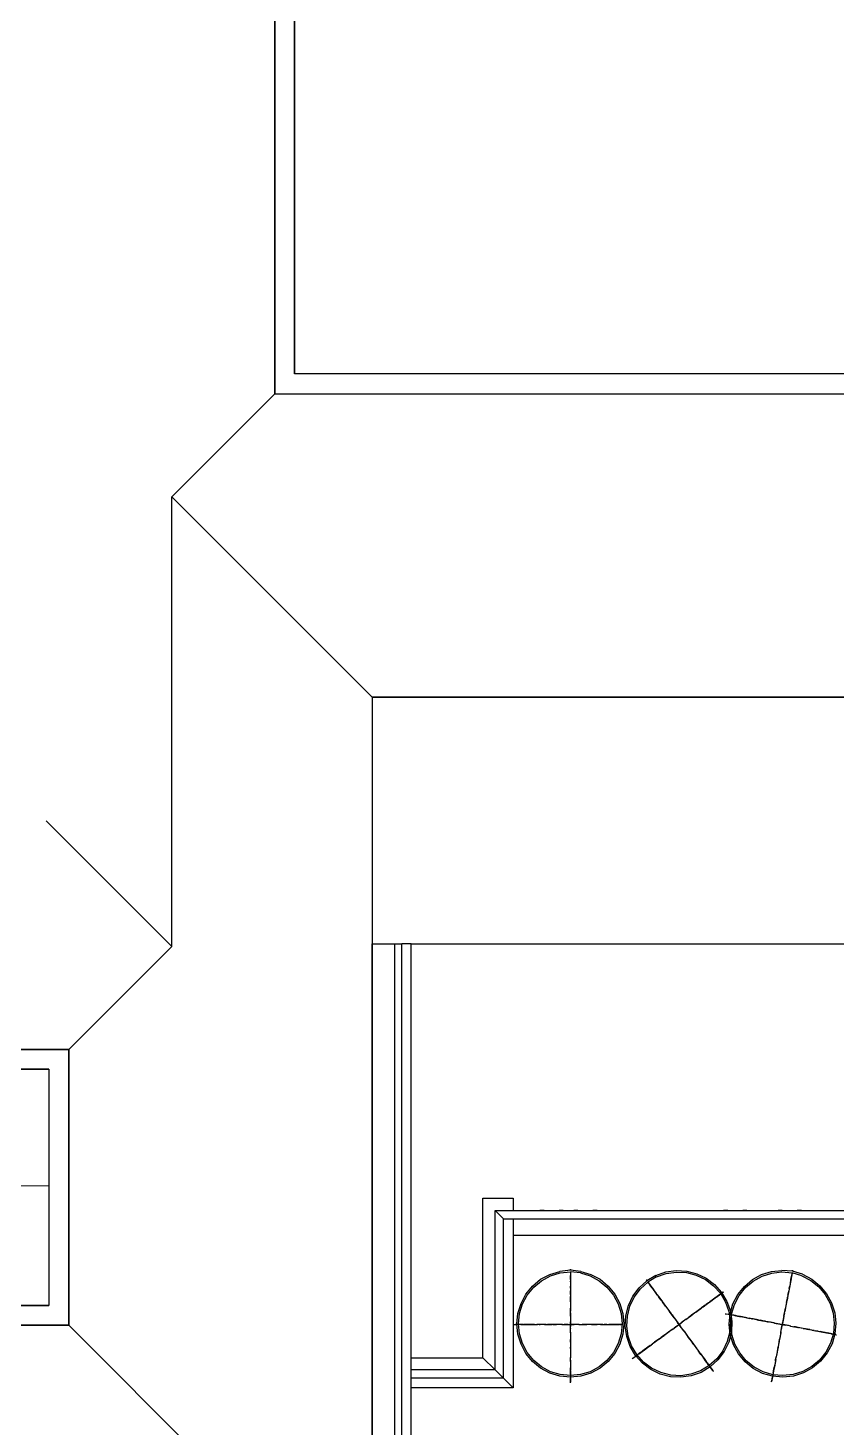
# Model space of a CAD drawing. Header units: metres. Extents: x -23 to 596, y -641 to 260.
# Drawn here: x 216.3 to 313.2, y -410.5 to -242.6 of the extents above; entities that cross this region are included whole.
import ezdxf

# ---------------------------------------------------------------- set-up
doc = ezdxf.new("R2010")
doc.units = ezdxf.units.M

msp = doc.modelspace()

# ---------------------------------------------------------------- linework, layer by layer
for p, q in [((245.87, -286.49), (245.87, -235.85)), ((248.25, -235.85), (248.25, -284.1)), ((436.07, -284.05), (248.25, -284.1)), ((245.87, -286.49), (233.53, -298.83)), ((245.87, -286.49), (433.69, -286.43)), ((233.53, -298.83), (257.54, -322.84)), ((233.53, -352.74), (233.53, -298.83)), ((397.28, -322.84), (257.54, -322.84)), ((257.54, -322.84), (397.28, -322.84)), ((257.54, -322.84), (257.54, -434.5)), ((291.83, -322.84), (291.83, -322.84)), ((293.33, -322.84), (293.33, -322.84)), ((304.33, -322.84), (304.33, -322.84)), ((305.83, -322.84), (305.83, -322.84)), ((218.46, -337.67), (233.53, -352.74)), ((257.54, -352.42), (261.1, -352.42)), ((257.54, -436.25), (257.54, -352.42)), ((257.54, -352.42), (257.54, -352.42)), ((260.24, -438.95), (260.24, -352.42)), ((262.23, -352.42), (261.1, -352.42)), ((261.1, -439.81), (261.1, -352.42)), ((262.23, -352.42), (397.28, -352.42)), ((262.23, -440.94), (262.23, -352.42)), ((221.19, -365.08), (233.53, -352.74)), ((142.32, -365.08), (221.19, -365.08)), ((221.19, -365.08), (221.19, -398.15)), ((218.8, -367.47), (139.94, -367.47)), ((218.8, -367.47), (218.8, -395.77)), ((218.8, -381.49), (173.6, -381.26)), ((270.82, -402.06), (270.82, -382.92)), ((270.82, -382.92), (274.42, -382.92)), ((274.42, -382.92), (274.42, -384.39)), ((272.29, -384.39), (397.28, -384.39)), ((273.29, -385.39), (272.29, -384.39)), ((272.29, -403.5), (272.29, -384.39)), ((272.29, -384.39), (273.29, -385.39)), ((272.39, -384.49), (272.39, -384.49)), ((273.29, -385.39), (397.28, -385.39)), ((273.29, -404.5), (273.29, -385.39)), ((274.42, -385.39), (274.42, -405.66)), ((277.64, -384.38), (277.64, -384.39)), ((278.14, -384.38), (277.64, -384.38)), ((278.14, -384.39), (278.14, -384.38)), ((279.94, -384.38), (279.94, -384.39)), ((280.44, -384.38), (279.94, -384.38)), ((280.44, -384.39), (280.44, -384.38)), ((281.7, -384.38), (281.7, -384.39)), ((282.2, -384.38), (281.7, -384.38)), ((282.2, -384.39), (282.2, -384.38)), ((284, -384.38), (284, -384.39)), ((284.5, -384.38), (284, -384.38)), ((284.5, -384.39), (284.5, -384.38)), ((299.66, -384.38), (299.66, -384.39)), ((300.16, -384.38), (299.66, -384.38)), ((300.16, -384.39), (300.16, -384.38)), ((301.95, -384.38), (301.95, -384.39)), ((302.45, -384.38), (301.95, -384.38)), ((302.45, -384.39), (302.45, -384.38)), ((303.72, -385.39), (303.72, -385.39)), ((303.72, -385.39), (304.72, -385.39)), ((304.72, -385.39), (304.72, -385.39)), ((306.18, -384.38), (306.18, -384.39)), ((306.68, -384.38), (306.18, -384.38)), ((306.68, -384.39), (306.68, -384.38)), ((308.47, -384.38), (308.47, -384.39)), ((308.97, -384.38), (308.47, -384.38)), ((308.97, -384.39), (308.97, -384.38)), ((397.28, -387.39), (274.42, -387.39)), ((276.76, -393.45), (277.73, -392.65)), ((277.73, -392.65), (278.84, -392.06)), ((277.84, -392.81), (278.91, -392.24)), ((278.84, -392.06), (280.04, -391.7)), ((278.91, -392.24), (280.08, -391.88)), ((281.29, -391.57), (280.04, -391.7)), ((280.08, -391.88), (281.29, -391.76)), ((281.29, -391.44), (281.29, -391.57)), ((281.29, -391.48), (281.29, -391.44)), ((281.29, -391.48), (281.29, -391.57)), ((281.29, -391.52), (281.29, -391.57)), ((281.29, -391.52), (281.29, -391.52)), ((281.29, -391.52), (281.29, -391.57)), ((282.54, -391.7), (281.29, -391.57)), ((282.5, -391.88), (281.29, -391.76)), ((281.29, -391.76), (281.29, -391.88)), ((281.29, -391.76), (281.29, -392.18)), ((281.29, -391.76), (281.29, -391.81)), ((281.29, -391.76), (281.29, -391.92)), ((281.29, -391.76), (281.29, -391.92)), ((281.29, -391.76), (281.29, -392.1)), ((281.29, -391.81), (281.29, -392.22)), ((281.29, -391.88), (281.29, -392.57)), ((281.29, -392.1), (281.29, -392.86)), ((281.29, -392.22), (281.29, -392.18)), ((281.29, -392.42), (281.29, -392.18)), ((281.29, -392.18), (281.29, -392.71)), ((281.29, -392.67), (281.29, -392.38)), ((281.29, -392.57), (281.29, -392.38)), ((281.29, -392.42), (281.29, -392.94)), ((281.29, -392.67), (281.29, -392.91)), ((281.29, -392.69), (281.29, -392.71)), ((281.29, -392.69), (281.29, -393.34)), ((282.5, -391.88), (283.67, -392.24)), ((282.54, -391.7), (283.74, -392.06)), ((283.67, -392.24), (284.74, -392.81)), ((283.74, -392.06), (284.85, -392.65)), ((284.85, -392.65), (285.82, -393.45)), ((290.39, -392.72), (290.47, -392.83)), ((290.42, -392.76), (290.39, -392.72)), ((291.55, -392.19), (290.47, -392.83)), ((291.63, -392.36), (290.58, -392.98)), ((291.55, -392.19), (292.74, -391.77)), ((291.63, -392.36), (292.78, -391.96)), ((292.74, -391.77), (293.98, -391.6)), ((292.78, -391.96), (293.99, -391.79)), ((293.98, -391.6), (295.23, -391.67)), ((293.99, -391.79), (295.2, -391.85)), ((295.2, -391.85), (296.38, -392.16)), ((295.23, -391.67), (296.45, -391.98)), ((296.38, -392.16), (297.48, -392.68)), ((296.45, -391.98), (297.58, -392.52)), ((297.48, -392.68), (298.45, -393.41)), ((297.58, -392.52), (298.58, -393.27)), ((302.14, -393.5), (303.1, -392.69)), ((303.1, -392.69), (304.2, -392.09)), ((303.21, -392.85), (304.28, -392.26)), ((304.2, -392.09), (305.4, -391.71)), ((304.28, -392.26), (305.44, -391.9)), ((305.4, -391.71), (306.65, -391.58)), ((305.44, -391.9), (306.65, -391.77)), ((307.9, -391.69), (306.65, -391.58)), ((306.65, -391.77), (307.86, -391.87)), ((307.74, -392.52), (307.64, -393.03)), ((307.8, -392.21), (307.66, -392.95)), ((307.79, -392.29), (307.69, -392.81)), ((307.69, -392.77), (307.75, -392.48)), ((307.84, -391.99), (307.71, -392.66)), ((307.71, -392.66), (307.75, -392.48)), ((307.74, -392.52), (307.79, -392.29)), ((307.85, -391.92), (307.78, -392.32)), ((307.78, -392.32), (307.79, -392.29)), ((307.86, -391.87), (307.79, -392.29)), ((307.86, -391.87), (307.8, -392.21)), ((307.86, -391.87), (307.83, -392.03)), ((307.86, -391.87), (307.83, -392.03)), ((307.86, -391.87), (307.84, -391.99)), ((307.86, -391.87), (307.85, -391.92)), ((309.03, -392.22), (307.86, -391.87)), ((307.92, -391.56), (307.9, -391.69)), ((307.92, -391.6), (307.9, -391.69)), ((307.91, -391.63), (307.9, -391.69)), ((307.91, -391.63), (307.9, -391.69)), ((309.1, -392.04), (307.9, -391.69)), ((307.91, -391.63), (307.91, -391.63)), ((307.92, -391.6), (307.92, -391.56)), ((309.03, -392.22), (310.11, -392.78)), ((309.1, -392.04), (310.21, -392.62)), ((310.21, -392.62), (311.19, -393.41)), ((275.38, -395.53), (275.97, -394.42)), ((275.97, -394.42), (276.76, -393.45)), ((276.13, -394.53), (276.9, -393.58)), ((276.9, -393.58), (277.84, -392.81)), ((281.29, -392.94), (281.29, -392.86)), ((281.29, -392.91), (281.29, -393.46)), ((281.29, -393.34), (281.29, -394.17)), ((281.29, -393.69), (281.29, -393.46)), ((281.29, -393.69), (281.29, -394.01)), ((281.29, -394.47), (281.29, -394.01)), ((281.29, -394.17), (281.29, -394.71)), ((284.74, -392.81), (285.68, -393.58)), ((285.68, -393.58), (286.46, -394.53)), ((285.82, -393.45), (286.61, -394.42)), ((286.61, -394.42), (287.21, -395.53)), ((288.79, -394.67), (289.54, -393.67)), ((288.95, -394.77), (289.68, -393.8)), ((290.47, -392.83), (289.54, -393.67)), ((289.68, -393.8), (290.58, -392.98)), ((290.42, -392.76), (290.47, -392.83)), ((290.44, -392.79), (290.47, -392.83)), ((290.44, -392.79), (290.44, -392.79)), ((290.44, -392.79), (290.47, -392.83)), ((290.58, -392.98), (290.65, -393.08)), ((290.58, -392.98), (290.83, -393.32)), ((290.58, -392.98), (290.61, -393.02)), ((290.58, -392.98), (290.68, -393.11)), ((290.58, -392.98), (290.68, -393.11)), ((290.58, -392.98), (290.79, -393.26)), ((290.61, -393.02), (290.86, -393.35)), ((290.65, -393.08), (291.06, -393.63)), ((290.79, -393.26), (291.23, -393.87)), ((290.86, -393.35), (290.83, -393.32)), ((290.97, -393.51), (290.83, -393.32)), ((290.83, -393.32), (291.14, -393.75)), ((291.12, -393.72), (290.95, -393.48)), ((291.06, -393.63), (290.95, -393.48)), ((290.97, -393.51), (291.28, -393.93)), ((291.12, -393.72), (291.26, -393.91)), ((291.13, -393.73), (291.14, -393.75)), ((291.13, -393.73), (291.51, -394.25)), ((291.28, -393.93), (291.23, -393.87)), ((291.26, -393.91), (291.59, -394.36)), ((291.51, -394.25), (292.01, -394.92)), ((291.72, -394.53), (291.59, -394.36)), ((298.45, -393.41), (299.27, -394.32)), ((298.58, -393.27), (299.42, -394.21)), ((299.3, -394.41), (298.74, -394.81)), ((299.31, -394.4), (299.02, -394.61)), ((299.31, -394.4), (299.05, -394.59)), ((299.12, -394.54), (299.31, -394.4)), ((299.31, -394.4), (299.26, -394.43)), ((299.26, -394.43), (299.31, -394.4)), ((299.27, -394.32), (299.89, -395.37)), ((299.31, -394.4), (299.3, -394.41)), ((299.42, -394.21), (300.06, -395.29)), ((299.46, -394.28), (299.65, -394.15)), ((299.46, -394.28), (299.62, -394.17)), ((299.46, -394.28), (299.58, -394.2)), ((299.58, -394.2), (299.46, -394.28)), ((299.58, -394.2), (299.58, -394.2)), ((299.62, -394.17), (299.65, -394.15)), ((301.35, -394.47), (302.14, -393.5)), ((301.51, -394.58), (302.27, -393.63)), ((302.27, -393.63), (303.21, -392.85)), ((307.42, -394.24), (307.31, -394.77)), ((307.36, -394.53), (307.45, -394.08)), ((307.57, -393.42), (307.42, -394.24)), ((307.51, -393.76), (307.45, -394.08)), ((307.51, -393.76), (307.55, -393.55)), ((307.65, -393), (307.55, -393.55)), ((307.69, -392.78), (307.57, -393.42)), ((307.64, -393.03), (307.66, -392.95)), ((307.69, -392.77), (307.65, -393)), ((307.69, -392.78), (307.69, -392.81)), ((310.11, -392.78), (311.06, -393.54)), ((311.06, -393.54), (311.84, -394.48)), ((311.19, -393.41), (312, -394.37)), ((312, -394.37), (312.6, -395.47)), ((139.94, -395.77), (218.8, -395.77)), ((275.01, -396.73), (275.38, -395.53)), ((275.2, -396.76), (275.55, -395.6)), ((275.55, -395.6), (276.13, -394.53)), ((281.29, -394.47), (281.29, -394.85)), ((281.29, -394.83), (281.29, -394.71)), ((281.29, -394.73), (281.29, -395.78)), ((281.29, -394.73), (281.29, -395.09)), ((281.29, -395.36), (281.29, -394.83)), ((281.29, -394.85), (281.29, -395.09)), ((281.29, -395.36), (281.29, -395.55)), ((281.29, -395.55), (281.29, -396.2)), ((281.29, -395.78), (281.29, -396.48)), ((281.29, -396.09), (281.29, -396.2)), ((281.29, -397.06), (281.29, -396.09)), ((286.46, -394.53), (287.03, -395.6)), ((287.03, -395.6), (287.38, -396.76)), ((287.21, -395.53), (287.57, -396.73)), ((287.93, -397.02), (288.24, -395.8)), ((288.12, -397.05), (288.42, -395.87)), ((288.24, -395.8), (288.79, -394.67)), ((288.42, -395.87), (288.95, -394.77)), ((291.72, -394.53), (291.91, -394.79)), ((292.18, -395.16), (291.91, -394.79)), ((292.01, -394.92), (292.33, -395.36)), ((292.18, -395.16), (292.41, -395.48)), ((292.4, -395.46), (292.33, -395.36)), ((292.33, -395.37), (292.96, -396.22)), ((292.33, -395.37), (292.55, -395.67)), ((292.71, -395.88), (292.4, -395.46)), ((292.41, -395.48), (292.55, -395.67)), ((292.71, -395.88), (292.82, -396.04)), ((292.82, -396.04), (293.2, -396.56)), ((297, -396.09), (296.15, -396.71)), ((297, -396.09), (296.7, -396.31)), ((297.21, -395.94), (296.9, -396.17)), ((297.01, -396.08), (296.91, -396.15)), ((297.45, -395.76), (297.01, -396.08)), ((297.21, -395.94), (297.58, -395.67)), ((297.45, -395.76), (298.12, -395.27)), ((297.84, -395.48), (297.58, -395.67)), ((297.84, -395.48), (298.02, -395.35)), ((298.46, -395.02), (298.02, -395.35)), ((298.12, -395.27), (298.64, -394.88)), ((298.86, -394.73), (298.44, -395.03)), ((298.51, -394.99), (298.44, -395.03)), ((298.65, -394.88), (298.46, -395.02)), ((299.12, -394.54), (298.51, -394.99)), ((299.05, -394.59), (298.62, -394.9)), ((298.64, -394.88), (298.62, -394.9)), ((298.65, -394.88), (298.89, -394.7)), ((298.89, -394.7), (298.74, -394.81)), ((298.86, -394.73), (299.05, -394.59)), ((299.05, -394.59), (299.02, -394.61)), ((299.89, -395.37), (300.29, -396.52)), ((300.06, -395.29), (300.48, -396.47)), ((300.42, -396.79), (300.77, -395.59)), ((300.61, -396.82), (300.95, -395.66)), ((300.77, -395.59), (301.35, -394.47)), ((300.95, -395.66), (301.51, -394.58)), ((307.12, -395.82), (306.99, -396.51)), ((307.16, -395.59), (307.04, -396.23)), ((307.31, -394.78), (307.12, -395.82)), ((307.19, -395.41), (307.16, -395.59)), ((307.19, -395.41), (307.29, -394.89)), ((307.31, -394.78), (307.25, -395.14)), ((307.29, -394.91), (307.25, -395.14)), ((307.36, -394.53), (307.29, -394.91)), ((307.29, -394.89), (307.31, -394.77)), ((311.84, -394.48), (312.43, -395.55)), ((312.43, -395.55), (312.79, -396.71)), ((312.6, -395.47), (312.98, -396.67)), ((274.89, -397.98), (275.01, -396.73)), ((275.08, -397.98), (275.2, -396.76)), ((281.29, -396.65), (281.29, -396.48)), ((281.29, -396.65), (281.29, -397.01)), ((281.29, -397.01), (281.29, -397.62)), ((281.29, -397.06), (281.29, -397.34)), ((281.29, -397.34), (281.29, -397.76)), ((281.29, -397.62), (281.29, -397.89)), ((281.29, -398.51), (281.29, -397.76)), ((287.38, -396.76), (287.5, -397.98)), ((287.57, -396.73), (287.69, -397.98)), ((287.86, -398.27), (287.93, -397.02)), ((288.05, -398.26), (288.12, -397.05)), ((292.96, -396.22), (293.37, -396.79)), ((293.14, -396.47), (293.2, -396.56)), ((293.71, -397.25), (293.14, -396.47)), ((293.47, -396.92), (293.37, -396.79)), ((293.47, -396.92), (293.69, -397.22)), ((293.69, -397.22), (294.05, -397.71)), ((293.71, -397.25), (293.88, -397.48)), ((293.88, -397.48), (294.13, -397.82)), ((294.05, -397.71), (294.2, -397.92)), ((294.9, -397.63), (294.55, -397.88)), ((295.15, -397.44), (294.67, -397.8)), ((295.12, -397.47), (294.9, -397.63)), ((295.12, -397.47), (295.9, -396.9)), ((295.15, -397.44), (295.45, -397.23)), ((295.58, -397.13), (295.45, -397.23)), ((296.15, -396.71), (295.58, -397.13)), ((296.34, -396.58), (295.81, -396.96)), ((295.81, -396.96), (295.9, -396.9)), ((296.34, -396.58), (296.49, -396.47)), ((296.49, -396.47), (296.91, -396.15)), ((296.7, -396.31), (296.9, -396.17)), ((299.83, -396.77), (299.91, -396.78)), ((299.83, -396.77), (299.95, -396.79)), ((299.91, -396.78), (299.96, -396.79)), ((299.97, -396.79), (299.95, -396.79)), ((299.96, -396.79), (300.42, -396.88)), ((299.97, -396.79), (300.22, -396.84)), ((300.34, -396.86), (300.22, -396.84)), ((300.29, -396.52), (300.46, -397.72)), ((300.31, -398.04), (300.42, -396.79)), ((300.46, -397.72), (300.4, -398.94)), ((300.68, -396.93), (300.42, -396.88)), ((300.48, -396.47), (300.65, -397.71)), ((300.5, -398.04), (300.61, -396.82)), ((300.65, -397.71), (300.58, -398.97)), ((300.65, -396.92), (300.6, -396.91)), ((301.09, -397), (300.65, -396.92)), ((300.86, -396.96), (300.68, -396.93)), ((300.86, -396.96), (301.11, -397.01)), ((301.09, -397), (301.42, -397.07)), ((301.19, -397.02), (301.11, -397.01)), ((301.19, -397.02), (301.32, -397.05)), ((301.26, -397.04), (301.56, -397.1)), ((301.26, -397.04), (301.32, -397.05)), ((301.27, -397.04), (301.55, -397.09)), ((301.33, -397.05), (301.27, -397.04)), ((301.33, -397.05), (301.56, -397.1)), ((301.34, -397.05), (301.59, -397.1)), ((301.34, -397.05), (301.37, -397.06)), ((301.63, -397.11), (301.37, -397.06)), ((301.93, -397.16), (301.42, -397.07)), ((301.55, -397.09), (301.91, -397.16)), ((301.59, -397.1), (301.93, -397.16)), ((301.63, -397.11), (301.63, -397.11)), ((302.49, -397.27), (301.63, -397.11)), ((301.91, -397.16), (302.31, -397.24)), ((302.31, -397.24), (302.66, -397.3)), ((302.44, -397.26), (302.81, -397.33)), ((302.44, -397.26), (302.66, -397.3)), ((302.49, -397.27), (302.76, -397.32)), ((303, -397.37), (302.76, -397.32)), ((303.19, -397.4), (302.81, -397.33)), ((303.02, -397.37), (303, -397.37)), ((303.02, -397.37), (303.13, -397.39)), ((303.6, -397.48), (303.13, -397.39)), ((303.45, -397.45), (303.19, -397.4)), ((303.72, -397.5), (303.45, -397.45)), ((303.85, -397.53), (303.6, -397.48)), ((303.65, -397.49), (303.75, -397.51)), ((303.78, -397.51), (303.65, -397.49)), ((303.72, -397.5), (303.91, -397.54)), ((303.75, -397.51), (304.31, -397.61)), ((303.78, -397.51), (303.91, -397.54)), ((303.85, -397.53), (304.02, -397.56)), ((304.35, -397.62), (304.02, -397.56)), ((304.31, -397.61), (304.51, -397.65)), ((304.62, -397.67), (304.35, -397.62)), ((305.14, -397.77), (304.51, -397.65)), ((304.62, -397.67), (304.93, -397.73)), ((304.93, -397.73), (305.05, -397.75)), ((305.7, -397.88), (305.05, -397.75)), ((305.77, -397.89), (305.14, -397.77)), ((306.61, -398.51), (306.75, -397.76)), ((306.77, -397.63), (306.73, -397.89)), ((306.83, -397.35), (306.75, -397.76)), ((306.89, -397.03), (306.77, -397.63)), ((306.88, -397.07), (306.83, -397.35)), ((306.88, -397.07), (307.06, -396.12)), ((306.96, -396.67), (306.89, -397.03)), ((306.96, -396.67), (306.99, -396.51)), ((307.06, -396.12), (307.04, -396.23)), ((312.79, -396.71), (312.92, -397.92)), ((312.98, -396.67), (313.11, -397.92)), ((221.19, -398.15), (142.32, -398.15)), ((221.19, -398.15), (257.54, -434.5)), ((274.42, -398.06), (274.44, -398.06)), ((274.42, -398.06), (274.43, -398.06)), ((274.45, -398.06), (274.43, -398.06)), ((274.44, -398.06), (274.9, -398.06)), ((274.45, -398.06), (274.7, -398.06)), ((274.9, -398.06), (274.7, -398.06)), ((275.01, -399.23), (274.89, -397.98)), ((275.17, -398.06), (274.9, -398.06)), ((275.38, -400.43), (275.01, -399.23)), ((275.2, -399.19), (275.08, -397.98)), ((275.14, -398.06), (275.09, -398.06)), ((275.59, -398.06), (275.14, -398.06)), ((275.36, -398.06), (275.17, -398.06)), ((275.55, -400.36), (275.2, -399.19)), ((275.36, -398.06), (275.61, -398.06)), ((275.59, -398.06), (275.92, -398.06)), ((275.69, -398.06), (275.61, -398.06)), ((275.69, -398.06), (275.82, -398.06)), ((275.76, -398.06), (276.07, -398.06)), ((275.76, -398.06), (275.82, -398.06)), ((275.77, -398.06), (276.06, -398.06)), ((275.83, -398.06), (275.77, -398.06)), ((275.83, -398.06), (276.07, -398.06)), ((275.84, -398.06), (276.1, -398.06)), ((275.84, -398.06), (275.87, -398.06)), ((276.13, -398.06), (275.87, -398.06)), ((276.44, -398.06), (275.92, -398.06)), ((276.06, -398.06), (276.43, -398.06)), ((276.1, -398.06), (276.44, -398.06)), ((276.13, -398.06), (276.13, -398.06)), ((277.01, -398.06), (276.13, -398.06)), ((276.43, -398.06), (276.83, -398.06)), ((276.83, -398.06), (277.19, -398.06)), ((276.97, -398.06), (277.34, -398.06)), ((276.97, -398.06), (277.19, -398.06)), ((277.01, -398.06), (277.29, -398.06)), ((277.54, -398.06), (277.29, -398.06)), ((277.73, -398.06), (277.34, -398.06)), ((277.55, -398.06), (277.54, -398.06)), ((277.55, -398.06), (277.67, -398.06)), ((278.15, -398.06), (277.67, -398.06)), ((277.99, -398.06), (277.73, -398.06)), ((278.27, -398.06), (277.99, -398.06)), ((278.4, -398.06), (278.15, -398.06)), ((278.19, -398.06), (278.29, -398.06)), ((278.32, -398.06), (278.19, -398.06)), ((278.27, -398.06), (278.46, -398.06)), ((278.29, -398.06), (278.87, -398.06)), ((278.32, -398.06), (278.46, -398.06)), ((278.4, -398.06), (278.57, -398.06)), ((278.9, -398.06), (278.57, -398.06)), ((278.87, -398.06), (279.07, -398.06)), ((279.18, -398.06), (278.9, -398.06)), ((279.71, -398.06), (279.07, -398.06)), ((279.18, -398.06), (279.5, -398.06)), ((279.5, -398.06), (279.62, -398.06)), ((280.28, -398.06), (279.62, -398.06)), ((280.35, -398.06), (279.71, -398.06)), ((280.28, -398.06), (280.55, -398.06)), ((280.35, -398.06), (280.81, -398.06)), ((280.98, -398.06), (280.55, -398.06)), ((280.84, -398.06), (280.81, -398.06)), ((280.84, -398.06), (281.6, -398.06)), ((281.04, -398.06), (280.98, -398.06)), ((281.04, -398.06), (281.04, -398.06)), ((281.04, -398.06), (281.55, -398.06)), ((281.29, -397.81), (281.29, -398.32)), ((281.29, -397.81), (281.29, -397.81)), ((281.29, -397.85), (281.29, -397.81)), ((281.29, -397.92), (281.29, -397.85)), ((281.29, -397.89), (281.29, -397.92)), ((281.29, -398.37), (281.29, -398.32)), ((281.29, -398.32), (281.29, -398.32)), ((281.29, -398.81), (281.29, -398.37)), ((281.29, -398.51), (281.29, -398.54)), ((281.29, -399), (281.29, -398.54)), ((281.29, -399.07), (281.29, -398.81)), ((281.29, -399), (281.29, -399.64)), ((281.29, -399.07), (281.29, -399.74)), ((281.5, -398.06), (281.44, -398.06)), ((281.44, -398.06), (281.47, -398.06)), ((281.47, -398.06), (281.73, -398.06)), ((281.55, -398.06), (281.5, -398.06)), ((281.55, -398.06), (281.55, -398.06)), ((282.02, -398.06), (281.6, -398.06)), ((282.34, -398.06), (281.73, -398.06)), ((282.3, -398.06), (282.02, -398.06)), ((282.3, -398.06), (283.26, -398.06)), ((282.34, -398.06), (282.71, -398.06)), ((282.87, -398.06), (282.71, -398.06)), ((283.57, -398.06), (282.87, -398.06)), ((283.81, -398.06), (283.16, -398.06)), ((283.16, -398.06), (283.26, -398.06)), ((284.63, -398.06), (283.57, -398.06)), ((283.81, -398.06), (283.99, -398.06)), ((283.99, -398.06), (284.52, -398.06)), ((284.63, -398.06), (284.26, -398.06)), ((284.26, -398.06), (284.5, -398.06)), ((284.89, -398.06), (284.5, -398.06)), ((284.64, -398.06), (284.52, -398.06)), ((285.18, -398.06), (284.64, -398.06)), ((284.89, -398.06), (285.35, -398.06)), ((285.18, -398.06), (286.02, -398.06)), ((285.67, -398.06), (285.35, -398.06)), ((285.67, -398.06), (285.89, -398.06)), ((286.44, -398.06), (285.89, -398.06)), ((286.02, -398.06), (286.67, -398.06)), ((286.5, -398.06), (286.42, -398.06)), ((286.93, -398.06), (286.42, -398.06)), ((286.68, -398.06), (286.44, -398.06)), ((287.25, -398.06), (286.5, -398.06)), ((287.17, -398.06), (286.64, -398.06)), ((286.67, -398.06), (286.64, -398.06)), ((286.68, -398.06), (286.97, -398.06)), ((286.97, -398.06), (286.79, -398.06)), ((287.48, -398.06), (286.79, -398.06)), ((286.93, -398.06), (287.17, -398.06)), ((287.38, -399.19), (287.03, -400.36)), ((287.17, -398.06), (287.13, -398.06)), ((287.5, -398.06), (287.13, -398.06)), ((287.5, -398.06), (287.17, -398.06)), ((287.57, -399.23), (287.21, -400.43)), ((287.25, -398.06), (287.5, -398.06)), ((287.5, -397.98), (287.38, -399.19)), ((287.5, -398.06), (287.44, -398.06)), ((287.44, -398.06), (287.5, -398.06)), ((287.5, -398.06), (287.48, -398.06)), ((287.69, -397.98), (287.57, -399.23)), ((287.68, -398.06), (287.83, -398.06)), ((287.83, -398.06), (287.68, -398.06)), ((287.68, -398.06), (287.87, -398.06)), ((287.68, -398.06), (287.87, -398.06)), ((287.83, -398.06), (287.83, -398.06)), ((288.04, -399.51), (287.86, -398.27)), ((288.22, -399.47), (288.05, -398.26)), ((292.35, -399.5), (292.52, -399.37)), ((292.61, -399.31), (292.38, -399.48)), ((293.04, -399), (292.52, -399.37)), ((292.61, -399.31), (292.86, -399.12)), ((292.86, -399.12), (292.96, -399.05)), ((293.49, -398.66), (292.96, -399.05)), ((293.55, -398.62), (293.04, -399)), ((293.49, -398.66), (293.71, -398.5)), ((293.55, -398.62), (293.92, -398.35)), ((294.06, -398.25), (293.71, -398.5)), ((293.94, -398.33), (293.92, -398.35)), ((293.94, -398.33), (294.55, -397.88)), ((294.1, -398.21), (294.06, -398.25)), ((294.1, -398.21), (294.51, -397.91)), ((294.1, -398.21), (294.1, -398.21)), ((294.57, -398.43), (294.13, -397.82)), ((294.16, -397.86), (294.46, -398.27)), ((294.16, -397.86), (294.16, -397.86)), ((294.18, -397.89), (294.16, -397.86)), ((294.22, -397.94), (294.18, -397.89)), ((294.2, -397.92), (294.22, -397.94)), ((294.48, -397.94), (294.43, -397.98)), ((294.43, -397.98), (294.45, -397.96)), ((294.45, -397.96), (294.67, -397.8)), ((294.49, -398.31), (294.46, -398.27)), ((294.46, -398.27), (294.46, -398.27)), ((294.51, -397.91), (294.48, -397.94)), ((294.75, -398.67), (294.49, -398.31)), ((294.51, -397.91), (294.51, -397.91)), ((294.57, -398.43), (294.59, -398.45)), ((294.87, -398.82), (294.59, -398.45)), ((294.91, -398.88), (294.75, -398.67)), ((294.87, -398.82), (295.24, -399.33)), ((294.91, -398.88), (295.3, -399.41)), ((295.24, -399.33), (295.62, -399.85)), ((295.3, -399.41), (295.37, -399.51)), ((300.4, -398.94), (300.1, -400.12)), ((300.58, -398.97), (300.27, -400.18)), ((300.44, -399.29), (300.31, -398.04)), ((300.82, -400.49), (300.44, -399.29)), ((300.63, -399.25), (300.5, -398.04)), ((300.99, -400.41), (300.63, -399.25)), ((305.7, -397.88), (305.96, -397.93)), ((305.77, -397.89), (306.22, -397.98)), ((306.39, -398.01), (305.96, -397.93)), ((306.25, -397.98), (306.22, -397.98)), ((306.25, -397.98), (306.99, -398.12)), ((306.5, -399.06), (306.38, -399.71)), ((306.44, -398.02), (306.39, -398.01)), ((306.52, -398.99), (306.4, -399.61)), ((306.44, -398.02), (306.44, -398.02)), ((306.44, -398.02), (306.94, -398.11)), ((306.5, -399.06), (306.55, -398.8)), ((306.52, -398.99), (306.6, -398.53)), ((306.55, -398.8), (306.63, -398.37)), ((306.61, -398.51), (306.6, -398.53)), ((306.63, -398.37), (306.64, -398.32)), ((306.74, -397.81), (306.64, -398.32)), ((306.64, -398.32), (306.64, -398.32)), ((306.72, -397.92), (306.73, -397.86)), ((306.73, -397.89), (306.72, -397.92)), ((306.73, -397.86), (306.74, -397.81)), ((306.74, -397.81), (306.74, -397.81)), ((306.9, -398.1), (306.84, -398.09)), ((306.84, -398.09), (306.87, -398.1)), ((306.87, -398.1), (307.13, -398.15)), ((306.94, -398.11), (306.9, -398.1)), ((306.94, -398.11), (306.94, -398.11)), ((307.41, -398.2), (306.99, -398.12)), ((307.72, -398.26), (307.13, -398.15)), ((307.68, -398.25), (307.41, -398.2)), ((307.68, -398.25), (308.63, -398.43)), ((307.72, -398.26), (308.08, -398.33)), ((308.25, -398.36), (308.08, -398.33)), ((308.93, -398.49), (308.25, -398.36)), ((309.17, -398.53), (308.53, -398.41)), ((308.53, -398.41), (308.63, -398.43)), ((309.97, -398.68), (308.93, -398.49)), ((309.17, -398.53), (309.35, -398.56)), ((309.35, -398.56), (309.87, -398.66)), ((309.97, -398.68), (309.61, -398.62)), ((309.61, -398.62), (309.85, -398.66)), ((310.23, -398.73), (309.85, -398.66)), ((309.99, -398.69), (309.87, -398.66)), ((310.52, -398.79), (309.99, -398.69)), ((310.23, -398.73), (310.68, -398.82)), ((310.52, -398.79), (311.34, -398.94)), ((311, -398.88), (310.68, -398.82)), ((311, -398.88), (311.21, -398.92)), ((311.75, -399.02), (311.21, -398.92)), ((311.34, -398.94), (311.98, -399.06)), ((311.81, -399.03), (311.73, -399.01)), ((312.24, -399.11), (311.73, -399.01)), ((311.99, -399.06), (311.75, -399.02)), ((312.55, -399.17), (311.81, -399.03)), ((312.47, -399.16), (311.95, -399.06)), ((311.98, -399.06), (311.95, -399.06)), ((311.99, -399.06), (312.27, -399.12)), ((312.27, -399.12), (312.09, -399.08)), ((312.77, -399.21), (312.09, -399.08)), ((312.24, -399.11), (312.47, -399.16)), ((312.47, -399.16), (312.43, -399.15)), ((312.79, -399.22), (312.43, -399.15)), ((312.81, -399.13), (312.47, -400.3)), ((312.79, -399.22), (312.47, -399.16)), ((312.55, -399.17), (312.79, -399.22)), ((313, -399.17), (312.65, -400.37)), ((312.79, -399.22), (312.73, -399.2)), ((312.73, -399.2), (312.79, -399.22)), ((312.79, -399.22), (312.77, -399.21)), ((312.92, -397.92), (312.81, -399.13)), ((312.98, -399.25), (313.12, -399.28)), ((313.12, -399.28), (312.98, -399.25)), ((312.98, -399.25), (313.2, -399.29)), ((312.98, -399.25), (313.16, -399.29)), ((313.11, -397.92), (313, -399.17)), ((313.12, -399.28), (313.12, -399.28)), ((313.16, -399.29), (313.2, -399.29)), ((275.97, -401.53), (275.38, -400.43)), ((276.13, -401.43), (275.55, -400.36)), ((281.29, -399.64), (281.29, -400.28)), ((281.29, -399.74), (281.29, -399.86)), ((281.29, -400.17), (281.29, -399.86)), ((281.29, -400.17), (281.29, -400.45)), ((281.29, -400.28), (281.29, -400.49)), ((281.29, -400.45), (281.29, -400.78)), ((281.29, -400.49), (281.29, -401.06)), ((281.29, -400.96), (281.29, -400.78)), ((281.29, -400.9), (281.29, -401.03)), ((281.29, -400.9), (281.29, -401.09)), ((281.29, -400.96), (281.29, -401.21)), ((281.29, -401.03), (281.29, -401.16)), ((281.29, -401.06), (281.29, -401.16)), ((281.29, -401.09), (281.29, -401.36)), ((287.03, -400.36), (286.46, -401.43)), ((287.21, -400.43), (286.61, -401.53)), ((288.45, -400.7), (288.04, -399.51)), ((288.63, -400.62), (288.22, -399.47)), ((289.09, -401.78), (288.45, -400.7)), ((289.25, -401.67), (288.63, -400.62)), ((289.91, -401.29), (290.12, -401.14)), ((290.15, -401.11), (289.94, -401.27)), ((290.39, -400.93), (289.98, -401.24)), ((290.09, -401.16), (290.38, -400.94)), ((290.12, -401.14), (290.39, -400.93)), ((290.85, -400.6), (290.15, -401.11)), ((290.15, -401.11), (290.15, -401.11)), ((290.38, -400.94), (290.71, -400.7)), ((290.71, -400.7), (291, -400.49)), ((290.82, -400.62), (291.12, -400.4)), ((290.82, -400.62), (291, -400.49)), ((290.85, -400.6), (291.08, -400.43)), ((291.28, -400.28), (291.08, -400.43)), ((291.44, -400.17), (291.12, -400.4)), ((291.29, -400.27), (291.28, -400.28)), ((291.29, -400.27), (291.39, -400.2)), ((291.77, -399.92), (291.39, -400.2)), ((291.65, -400.01), (291.44, -400.17)), ((291.87, -399.85), (291.65, -400.01)), ((291.98, -399.77), (291.77, -399.92)), ((291.92, -399.82), (291.81, -399.9)), ((291.81, -399.9), (291.89, -399.84)), ((291.87, -399.85), (292.02, -399.74)), ((291.89, -399.84), (292.35, -399.5)), ((291.92, -399.82), (292.02, -399.74)), ((291.98, -399.77), (292.12, -399.67)), ((292.38, -399.48), (292.12, -399.67)), ((295.56, -399.77), (295.37, -399.51)), ((295.56, -399.77), (295.72, -399.99)), ((295.62, -399.85), (295.74, -400.02)), ((295.72, -399.99), (295.92, -400.26)), ((295.74, -400.02), (296.08, -400.48)), ((296.02, -400.4), (295.92, -400.26)), ((295.98, -400.35), (296.06, -400.46)), ((295.98, -400.35), (296.1, -400.5)), ((296.02, -400.4), (296.17, -400.6)), ((296.06, -400.46), (296.14, -400.56)), ((296.08, -400.48), (296.14, -400.56)), ((296.1, -400.5), (296.26, -400.72)), ((296.17, -400.6), (296.45, -400.98)), ((296.26, -400.72), (296.42, -400.94)), ((296.42, -400.94), (296.64, -401.25)), ((296.45, -400.98), (296.52, -401.08)), ((296.52, -401.08), (296.53, -401.09)), ((296.53, -401.09), (296.68, -401.29)), ((300.1, -400.12), (299.57, -401.22)), ((300.27, -400.18), (299.73, -401.32)), ((301.42, -401.59), (300.82, -400.49)), ((301.58, -401.48), (300.99, -400.41)), ((306.13, -401.03), (306.08, -401.31)), ((306.16, -400.91), (306.11, -401.15)), ((306.14, -400.98), (306.12, -401.11)), ((306.14, -401.01), (306.12, -401.11)), ((306.17, -400.85), (306.13, -401.03)), ((306.24, -400.45), (306.14, -401.01)), ((306.17, -400.85), (306.14, -400.98)), ((306.16, -400.91), (306.19, -400.74)), ((306.25, -400.41), (306.19, -400.74)), ((306.28, -400.24), (306.24, -400.45)), ((306.3, -400.14), (306.25, -400.41)), ((306.4, -399.61), (306.28, -400.24)), ((306.3, -400.14), (306.36, -399.82)), ((306.38, -399.71), (306.36, -399.82)), ((312.47, -400.3), (311.91, -401.38)), ((312.65, -400.37), (312.07, -401.48)), ((262.23, -402.06), (270.82, -402.06)), ((270.82, -402.06), (272.27, -403.5)), ((272.27, -403.5), (270.82, -402.06)), ((270.82, -402.06), (270.82, -402.06)), ((276.76, -402.5), (275.97, -401.53)), ((276.9, -402.37), (276.13, -401.43)), ((277.73, -403.3), (276.76, -402.5)), ((277.84, -403.14), (276.9, -402.37)), ((281.29, -401.21), (281.29, -401.68)), ((281.29, -401.36), (281.29, -401.63)), ((281.29, -401.63), (281.29, -402.01)), ((281.29, -401.68), (281.29, -401.8)), ((281.29, -401.8), (281.29, -401.82)), ((281.29, -401.82), (281.29, -402.07)), ((281.29, -402.39), (281.29, -402.01)), ((281.29, -402.35), (281.29, -402.07)), ((281.29, -402.39), (281.29, -402.17)), ((281.29, -402.52), (281.29, -402.17)), ((281.29, -402.35), (281.29, -403.22)), ((281.29, -402.52), (281.29, -402.93)), ((285.68, -402.37), (284.74, -403.14)), ((285.82, -402.5), (284.85, -403.3)), ((286.46, -401.43), (285.68, -402.37)), ((286.61, -401.53), (285.82, -402.5)), ((288.68, -402.19), (288.77, -402.12)), ((288.68, -402.19), (288.74, -402.15)), ((288.74, -402.15), (288.78, -402.12)), ((288.79, -402.11), (288.77, -402.12)), ((288.78, -402.12), (289.16, -401.84)), ((288.79, -402.11), (289, -401.96)), ((289.15, -401.84), (289, -401.96)), ((289.93, -402.71), (289.09, -401.78)), ((289.37, -401.68), (289.16, -401.84)), ((290.06, -402.57), (289.25, -401.67)), ((289.35, -401.7), (289.31, -401.73)), ((289.71, -401.43), (289.35, -401.7)), ((289.52, -401.57), (289.37, -401.68)), ((289.52, -401.57), (289.73, -401.42)), ((289.71, -401.43), (289.98, -401.24)), ((289.79, -401.38), (289.73, -401.42)), ((289.79, -401.38), (289.89, -401.3)), ((289.85, -401.33), (290.1, -401.15)), ((289.85, -401.33), (289.89, -401.3)), ((289.86, -401.32), (290.09, -401.16)), ((289.9, -401.29), (289.86, -401.32)), ((289.9, -401.29), (290.1, -401.15)), ((289.91, -401.29), (289.94, -401.27)), ((290.94, -403.47), (289.93, -402.71)), ((291.03, -403.31), (290.06, -402.57)), ((296.87, -401.55), (296.64, -401.25)), ((296.84, -401.52), (296.68, -401.29)), ((296.87, -401.55), (296.74, -401.37)), ((296.94, -401.66), (296.74, -401.37)), ((296.84, -401.52), (297.36, -402.22)), ((296.94, -401.66), (297.19, -401.99)), ((297.18, -401.98), (297.48, -402.39)), ((297.18, -401.98), (297.38, -402.25)), ((297.19, -401.99), (297.4, -402.28)), ((297.36, -402.22), (297.51, -402.44)), ((297.36, -402.22), (297.36, -402.22)), ((297.53, -402.46), (297.38, -402.25)), ((297.54, -402.47), (297.39, -402.27)), ((297.58, -402.52), (297.39, -402.27)), ((297.4, -402.28), (297.57, -402.51)), ((297.68, -402.66), (297.48, -402.39)), ((297.51, -402.44), (297.53, -402.46)), ((297.54, -402.47), (297.57, -402.51)), ((297.58, -402.52), (297.54, -402.48)), ((297.62, -402.58), (297.54, -402.48)), ((297.62, -402.58), (297.67, -402.65)), ((297.82, -402.85), (297.67, -402.65)), ((297.68, -402.66), (297.93, -403)), ((298.84, -402.19), (297.93, -403)), ((298.98, -402.32), (298.04, -403.16)), ((299.57, -401.22), (298.84, -402.19)), ((299.73, -401.32), (298.98, -402.32)), ((302.23, -402.55), (301.42, -401.59)), ((302.36, -402.41), (301.58, -401.48)), ((303.2, -403.33), (302.23, -402.55)), ((303.31, -403.18), (302.36, -402.41)), ((305.9, -402.27), (305.74, -403.13)), ((305.87, -402.44), (305.79, -402.85)), ((305.87, -402.44), (305.93, -402.1)), ((305.89, -402.31), (305.96, -401.94)), ((305.89, -402.31), (305.93, -402.1)), ((305.9, -402.27), (305.95, -402)), ((306, -401.75), (305.95, -402)), ((306.03, -401.56), (305.96, -401.94)), ((306.02, -401.62), (306, -401.74)), ((306, -401.74), (306, -401.75)), ((306.11, -401.15), (306.02, -401.62)), ((306.08, -401.31), (306.03, -401.56)), ((311.14, -402.33), (310.21, -403.11)), ((311.28, -402.46), (310.32, -403.27)), ((311.91, -401.38), (311.14, -402.33)), ((312.07, -401.48), (311.28, -402.46)), ((272.29, -403.5), (262.23, -403.5)), ((273.29, -404.5), (262.23, -404.5)), ((272.29, -403.5), (273.29, -404.5)), ((273.29, -404.5), (272.29, -403.5)), ((273.19, -404.4), (273.19, -404.4)), ((273.27, -404.5), (274.42, -405.66)), ((274.42, -405.66), (273.27, -404.5)), ((278.84, -403.89), (277.73, -403.3)), ((278.91, -403.72), (277.84, -403.14)), ((280.04, -404.26), (278.84, -403.89)), ((280.08, -404.07), (278.91, -403.72)), ((281.29, -404.38), (280.04, -404.26)), ((281.29, -404.19), (280.08, -404.07)), ((281.29, -402.92), (281.29, -403.43)), ((281.29, -402.92), (281.29, -403.26)), ((281.29, -402.93), (281.29, -403.29)), ((281.29, -403.22), (281.29, -403.49)), ((281.29, -403.22), (281.29, -403.22)), ((281.29, -403.51), (281.29, -403.26)), ((281.29, -403.52), (281.29, -403.28)), ((281.29, -403.59), (281.29, -403.28)), ((281.29, -403.29), (281.29, -403.58)), ((281.29, -403.76), (281.29, -403.43)), ((281.29, -403.49), (281.29, -403.51)), ((281.29, -403.52), (281.29, -403.58)), ((281.29, -403.59), (281.29, -403.54)), ((281.29, -403.67), (281.29, -403.54)), ((281.29, -403.67), (281.29, -403.75)), ((281.29, -404), (281.29, -403.75)), ((281.29, -403.76), (281.29, -404.19)), ((281.29, -404), (281.29, -404.19)), ((282.5, -404.07), (281.29, -404.19)), ((281.29, -404.19), (281.29, -404.45)), ((282.54, -404.26), (281.29, -404.38)), ((281.29, -404.38), (281.29, -404.45)), ((281.29, -404.92), (281.29, -404.45)), ((281.29, -404.45), (281.29, -404.65)), ((283.67, -403.72), (282.5, -404.07)), ((283.74, -403.89), (282.54, -404.26)), ((284.74, -403.14), (283.67, -403.72)), ((284.85, -403.3), (283.74, -403.89)), ((292.07, -404.01), (290.94, -403.47)), ((292.13, -403.83), (291.03, -403.31)), ((293.28, -404.32), (292.07, -404.01)), ((293.31, -404.13), (292.13, -403.83)), ((294.54, -404.39), (293.28, -404.32)), ((294.53, -404.2), (293.31, -404.13)), ((295.73, -404.03), (294.53, -404.2)), ((295.78, -404.21), (294.54, -404.39)), ((296.88, -403.62), (295.73, -404.03)), ((296.96, -403.8), (295.78, -404.21)), ((297.93, -403), (296.88, -403.62)), ((298.04, -403.16), (296.96, -403.8)), ((297.82, -402.85), (297.93, -403)), ((297.93, -403), (298.08, -403.22)), ((298.04, -403.16), (298.08, -403.22)), ((298.36, -403.59), (298.08, -403.22)), ((298.08, -403.22), (298.2, -403.38)), ((298.2, -403.38), (298.35, -403.58)), ((298.35, -403.58), (298.37, -403.6)), ((298.36, -403.59), (298.39, -403.63)), ((298.44, -403.7), (298.37, -403.6)), ((298.44, -403.7), (298.39, -403.63)), ((304.32, -403.92), (303.2, -403.33)), ((304.39, -403.74), (303.31, -403.18)), ((305.52, -404.27), (304.32, -403.92)), ((305.56, -404.08), (304.39, -403.74)), ((305.42, -404.8), (305.51, -404.34)), ((305.51, -404.34), (305.47, -404.54)), ((305.56, -404.08), (305.51, -404.34)), ((305.52, -404.27), (305.51, -404.34)), ((306.77, -404.38), (305.52, -404.27)), ((305.63, -403.66), (305.56, -404.08)), ((305.59, -403.9), (305.56, -404.08)), ((306.77, -404.19), (305.56, -404.08)), ((305.59, -403.9), (305.64, -403.65)), ((305.63, -403.66), (305.7, -403.34)), ((305.65, -403.57), (305.64, -403.65)), ((305.65, -403.57), (305.68, -403.44)), ((305.67, -403.5), (305.72, -403.19)), ((305.72, -403.2), (305.67, -403.48)), ((305.68, -403.43), (305.67, -403.48)), ((305.67, -403.5), (305.68, -403.44)), ((305.68, -403.42), (305.73, -403.17)), ((305.68, -403.43), (305.72, -403.19)), ((305.69, -403.39), (305.68, -403.42)), ((305.74, -403.13), (305.69, -403.39)), ((305.79, -402.83), (305.7, -403.34)), ((305.79, -402.85), (305.72, -403.2)), ((305.79, -402.83), (305.73, -403.17)), ((305.74, -403.13), (305.74, -403.13)), ((307.98, -404.06), (306.77, -404.19)), ((308.02, -404.25), (306.77, -404.38)), ((309.14, -403.69), (307.98, -404.06)), ((309.21, -403.87), (308.02, -404.25)), ((310.21, -403.11), (309.14, -403.69)), ((310.32, -403.27), (309.21, -403.87)), ((274.42, -405.66), (262.23, -405.66)), ((281.29, -404.65), (281.29, -404.9)), ((281.29, -404.9), (281.29, -404.93)), ((281.29, -404.92), (281.29, -404.97)), ((281.29, -405.05), (281.29, -404.93)), ((281.29, -405.05), (281.29, -404.97)), ((305.4, -404.93), (305.42, -404.81)), ((305.4, -404.93), (305.41, -404.85)), ((305.42, -404.8), (305.41, -404.85)), ((305.47, -404.54), (305.42, -404.78)), ((305.42, -404.78), (305.42, -404.81))]:
    msp.add_line(p, q)
for points in [[(493.34, -368.26), (436.01, -368.26), (436.01, -332.47), (436.07, -284.05), (401.2, -284.07), (376.65, -284.1), (281.09, -284.1), (248.25, -284.1), (248.25, -260.21), (248.25, -235.85), (247.77, -235.85), (245.87, -235.85), (245.87, -266.47), (245.87, -286.49), (279.64, -286.49), (377.92, -286.49), (400.96, -286.46), (433.69, -286.43), (433.63, -331.88), (433.63, -370.64), (495.73, -370.64)], [(196.53, -398.15), (221.19, -398.15), (221.19, -365.08), (206.17, -365.08)], [(205.95, -367.47), (218.8, -367.47), (218.8, -395.77), (197.7, -395.77)]]:
    msp.add_lwpolyline(points)

doc.saveas('drawing.dxf')
